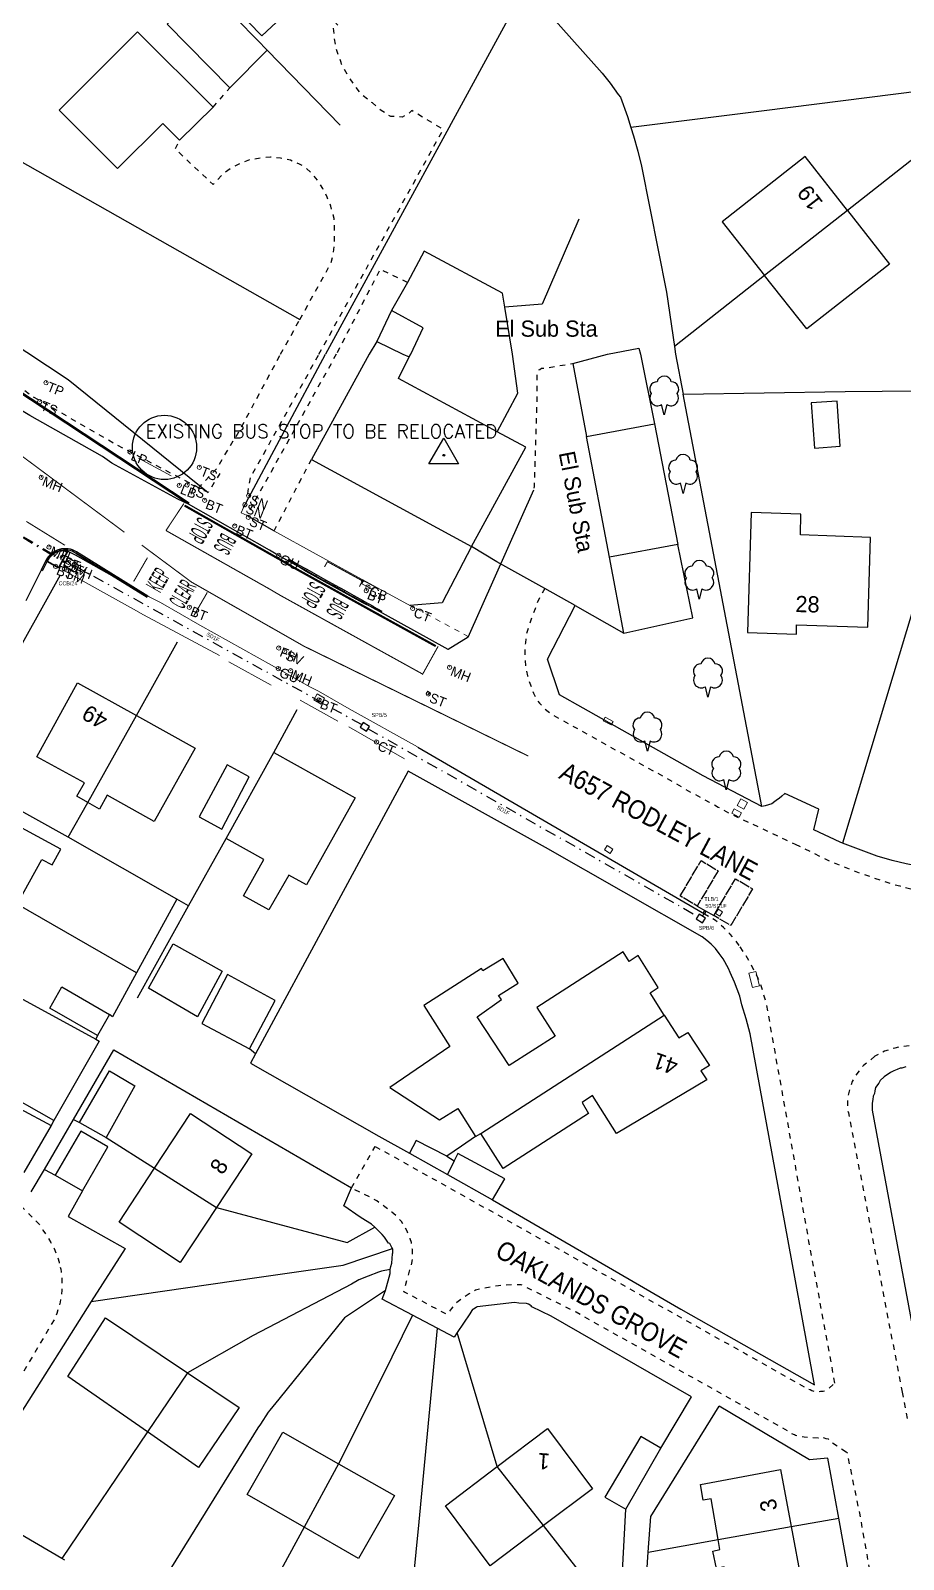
# Model space of a CAD drawing. Extents: x 421500 to 422711, y 436000 to 437000.
# Drawn here: x 422025 to 422105.8, y 436388.5 to 436530 of the extents above; entities that cross this region are included whole.
import ezdxf
from ezdxf.enums import TextEntityAlignment as Align

# ---------------------------------------------------------------- set-up
doc = ezdxf.new("R2010")
doc.units = 0
for name, pattern in [('1004', [6, 4, -2]), ('1009', [0.9, 0.6, -0.3]), ('1025', [2, 1, -1]), ('10251', [2, 1, 0, 1]), ('1060', [1, 1, 0]), ('716709-ExBase$0$BLIP', [1, 0.5, -0.5]), ('716709-ExBase$0$OS-DASHEDLINE', [1, 0.5, -0.5]), ('XREF UTC_716709_AJB_1b$0$DASHDOT1', [2, 1, -0.5, 0, -0.5]), ('XREF UTC_716709_AJB_1b$0$SDLoops', [2, 1, 0, 1])]:
    doc.linetypes.add(name, pattern=pattern)
doc.layers.get('0').update_dxf_attribs({"color": 210})
for name, color, linetype in [('00-BUS-NOTES', 2, 'Continuous'), ('716709-ExBase$0$OS-Join', 8, 'Continuous'), ('716709-ExBase$0$OS-LINE_0001_BLG_OUTLINE', 7, 'Continuous'), ('716709-ExBase$0$OS-LINE_0021_ROAD_OR_TRACK', 8, '716709-ExBase$0$OS-DASHEDLINE'), ('716709-ExBase$0$OS-LINE_0030_BLG_DIVISION', 8, 'Continuous'), ('716709-ExBase$0$OS-LINE_0030_OBSTRUCTING_FEAT', 8, 'Continuous'), ('716709-ExBase$0$OS-LINE_0032_PATH_OR_EDGE', 8, '716709-ExBase$0$OS-DASHEDLINE'), ('716709-ExBase$0$OS-PT_0025_TRIANGULATN_PILLAR', 8, 'Continuous'), ('716709-ExBase$0$OS-PT_0373_POSN_NONCONIFER_TR', 8, 'Continuous'), ('716709-ExBase$0$OS-TEXT_BUILDING_OR_STRUCTURE', 4, 'Continuous'), ('716709-ExBase$0$OS-TEXT_MANMADE_SURFACE', 4, 'Continuous'), ('716709-ExBase$0$OS-TEXT_ROAD_NAME', 7, 'Continuous'), ('716709-ExBase$0$XC-LCCCarriageway', 251, 'Continuous'), ('716709-ExBase$0$XC-LCCVerges', 251, '716709-ExBase$0$BLIP'), ('Lines', 1, 'Continuous'), ('Lines_yel', 3, 'Continuous'), ('Pr-Bus stop', 1, 'Continuous'), ('Pr-Edging', 7, 'Continuous'), ('Pr-Kerb', 2, 'Continuous'), ('Pr-KerbEdge', 8, 'Continuous'), ('Pr-Shelter', 4, 'Continuous'), ('Pr-Tactiles', 4, 'Continuous'), ('XREF UTC_716709_AJB_1b$0$du-UTCBOX', 42, 'Continuous'), ('XREF UTC_716709_AJB_1b$0$du-UTCDUCT-C1', 42, 'XREF UTC_716709_AJB_1b$0$DASHDOT1'), ('XREF UTC_716709_AJB_1b$0$du-UTCDUCT-F1', 42, 'XREF UTC_716709_AJB_1b$0$DASHDOT1'), ('XREF UTC_716709_AJB_1b$0$du-UTCTEXT', 42, 'Continuous'), ('XREF UTC_716709_AJB_1b$0$loops', 3, 'Continuous')]:
    doc.layers.add(name, color=color, linetype=linetype)
for name, color, linetype, lineweight in [('716709-ExBase$0$LCCBuildings (All)', 7, 'Continuous', 0), ('716709-ExBase$0$LCCPoint Features', 8, 'Continuous', 0), ('716709-ExBase$0$LCCVerges Footpaths and Tracks', 8, '716709-ExBase$0$BLIP', 0), ('716709-ExBase$0$LCCWalls', 4, 'Continuous', 0), ('716709-ExBase$1$LCCCarriageway Channels', 8, 'Continuous', 0)]:
    doc.layers.add(name, color=color, linetype=linetype, lineweight=lineweight)
doc.styles.add('716709-ExBase$0$Romans', font='romans.shx', dxfattribs={"width": 0.9})
doc.styles.add('716709-ExBase$0$Standard', font='romans.shx')
doc.styles.add('716709-ExBase$0$Style-WORKING', font='WORKING.shx')
doc.styles.add('RDMARKP', font='rdmarkp')
doc.styles.get("Standard").update_dxf_attribs({"font": 'romans.shx'})
doc.styles.add('White 1.6m Text Normal', font='RDMARKP.shx', dxfattribs={"height": 1.6})
doc.styles.add('XREF UTC_716709_AJB_1b$0$Standard', font='txt')

# ---------------------------------------------------------------- blocks, each defined once
blk = doc.blocks.new('kbb')
at = {"layer": 'Pr-KerbEdge'}
for p, q in [((2752.64, 2314.2), (2753.64, 2314.2)), ((2752.64, 2314.2), (2752.64, 2314.01)), ((2752.64, 2314.07), (2753.64, 2314.07)), ((2753.64, 2314.2), (2753.64, 2314.01))]:
    blk.add_line(p, q, dxfattribs=at)
blk = doc.blocks.new('kbb-tr')
at = {"layer": 'Pr-KerbEdge'}
for p, q in [((2753.64, 2314.2), (2753.64, 2314.01)), ((2753.64, 2314.2), (2754.64, 2314.2)), ((2753.64, 2314.07), (2754.64, 2314.07)), ((2754.64, 2314.2), (2754.64, 2314.07))]:
    blk.add_line(p, q, dxfattribs=at)
blk = doc.blocks.new('XREF UTC_716709_AJB_1b$0$TLB')
for p, q in [((-0.1, 0.1), (-0.1, -0.1)), ((0.1, 0.1), (-0.1, 0.1)), ((0.1, -0.1), (0.1, 0.1)), ((-0.1, -0.1), (0.1, -0.1))]:
    blk.add_line(p, q)
blk = doc.blocks.new('XREF UTC_716709_AJB_1b$0$CCB')
for p, q in [((-0.4125, 0.4125), (-0.4125, -0.4125)), ((0.4125, 0.4125), (-0.4125, 0.4125)), ((0.4125, -0.4125), (0.4125, 0.4125)), ((-0.4125, -0.4125), (0.4125, -0.4125))]:
    blk.add_line(p, q)
blk = doc.blocks.new('XREF UTC_716709_AJB_1b$0$SPB')
for p, q in [((0.35, 0.26), (-0.35, 0.26)), ((-0.35, 0.26), (-0.35, -0.26))]:
    blk.add_line(p, q)
for points in [[(0.35, -0.26), (0.35, 0.26)], [(-0.35, -0.26), (0.35, -0.26)]]:
    blk.add_lwpolyline(points)
blk = doc.blocks.new('XREF UTC_716709_AJB_1b$0$e_tag')
blk.add_line((-0.5, -0.7), (0.5, 0.7))
blk = doc.blocks.new('716709-ExBase$0$OS-NONCONIFEROUS TREE')
at = {"linetype": 'Continuous'}
for p, q in [((0, -1.6), (-0.2, -0.8)), ((0.2, -0.8), (0, -1.6))]:
    blk.add_line(p, q, dxfattribs=at)
for centre, radius, start, end in [((0, 0.84), 0.56, 10.8441, 169.1559), ((-0.57, 0.4), 0.55, 88.1339, 218.2222), ((-0.51, -0.29), 0.6, 144.748, 301.112), ((0.51, -0.29), 0.6, 238.888, 35.252), ((0.57, 0.4), 0.55, 321.7778, 91.8661)]:
    blk.add_arc(centre, radius, start, end, dxfattribs=at)
blk = doc.blocks.new('716709-ExBase$0$OS-TRIANGULATION STATION')
at = {"linetype": 'Continuous', "flags": 128}
blk.add_lwpolyline([(0, -0.794), (-1.375, -0.794), (0, 1.588), (1.375, -0.794), (0, -0.794)], dxfattribs=at)
at = {"linetype": 'Continuous'}
blk.add_circle((0, 0), 0.0875, dxfattribs=at)
blk = doc.blocks.new('716709-ExBase$0$MSL1')
at = {"color": 0, "linetype": 'ByBlock', "lineweight": -2, "flags": 128}
blk.add_lwpolyline([(0, 0), (0, 1), (0.5, 1), (1, 0.5), (1, -0.5), (0.5, -1), (-0.5, -1), (-1, -0.5), (-1, 0.5), (-0.5, 1), (0, 1)], dxfattribs=at)

msp = doc.modelspace()

# ---------------------------------------------------------------- hatches: boundary and pattern name
at = {"layer": 'Pr-Bus stop'}
h = msp.add_hatch(color=256, dxfattribs=at)
edge = h.paths.add_edge_path()
edge.add_arc((422055.73, 436479.03), 0.15, -28.6994, 331.3006)
h = msp.add_hatch(color=256, dxfattribs=at)
edge = h.paths.add_edge_path()
edge.add_arc((422055.73, 436479.03), 0.15, -28.6994, 331.3006)

# ---------------------------------------------------------------- linework, layer by layer
at = {"layer": '00-BUS-NOTES', "color": 11}
msp.add_circle((422037.4, 436491.38), 2.97, dxfattribs=at)
at = {"layer": '716709-ExBase$0$LCCBuildings (All)', "flags": 128}
msp.add_lwpolyline([(422035.01, 436490.38), (422038.03, 436488.74)], dxfattribs=at)
msp.add_lwpolyline([(422035.01, 436490.38), (422038.03, 436488.74)], dxfattribs=at)
at = {"layer": '716709-ExBase$0$LCCPoint Features'}
for points in [[(422056.69, 436478.22, 0), (422056.84, 436478.51, 0), (422055.82, 436479.04, 0), (422055.66, 436478.75, 0), (422056.69, 436478.22, 0)], [(422051.52, 436468.57, 0), (422051.21, 436468.01, 0), (422051.91, 436467.63, 0), (422052.21, 436468.19, 0), (422051.52, 436468.57, 0)], [(422061.76, 436468.83, 0), (422061.63, 436468.62, 0), (422061.84, 436468.48, 0), (422061.98, 436468.7, 0), (422061.76, 436468.83, 0)], [(422078.74, 436465.7, 0), (422078.92, 436466.03, 0), (422078.18, 436466.42, 0), (422078, 436466.09, 0), (422078.74, 436465.7, 0)], [(422090.11, 436457.94, 0), (422089.9, 436457.55, 0), (422090.59, 436457.17, 0), (422090.8, 436457.57, 0), (422090.11, 436457.94, 0)], [(422090.74, 436458.87, 0), (422090.4, 436458.25, 0), (422091.01, 436457.92, 0), (422091.35, 436458.53, 0), (422090.74, 436458.87, 0)], [(422078.36, 436454.54, 0), (422078.11, 436454.14, 0), (422078.65, 436453.81, 0), (422078.9, 436454.21, 0), (422078.36, 436454.54, 0)], [(422088.81, 436448.01, 0), (422089.04, 436448.4, 0), (422088.64, 436448.64, 0), (422088.41, 436448.25, 0), (422088.81, 436448.01, 0)], [(422092.14, 436442.89, 0), (422091.47, 436442.72, 0), (422091.81, 436441.39, 0), (422092.48, 436441.56, 0), (422092.14, 436442.89, 0)]]:
    msp.add_polyline3d(points, dxfattribs=at)
at = {"layer": '716709-ExBase$0$LCCVerges Footpaths and Tracks', "flags": 128}
msp.add_lwpolyline([(422060.71, 436476.46), (422065.46, 436473.91)], dxfattribs=at)
msp.add_lwpolyline([(422060.71, 436476.46), (422065.46, 436473.91)], dxfattribs=at)
at = {"layer": '716709-ExBase$0$LCCWalls', "flags": 128}
for points in [[(422045.04, 436485.09), (422044.51, 436485.33), (422044.73, 436485.82)], [(422045.04, 436485.09), (422044.51, 436485.33), (422044.73, 436485.82)], [(422060.57, 436476.51), (422055.36, 436479.35), (422047.52, 436483.67)], [(422060.57, 436476.51), (422055.36, 436479.35), (422047.52, 436483.67)], [(422042.48, 436472.13), (422035.45, 436475.9), (422034.55, 436476.4), (422027.93, 436480.09)], [(422042.48, 436472.13), (422035.45, 436475.9), (422034.55, 436476.4), (422027.93, 436480.09)], [(422047.29, 436469.39), (422043.37, 436471.54)], [(422047.29, 436469.39), (422043.37, 436471.54)], [(422053.46, 436466.06), (422049.95, 436468)], [(422053.46, 436466.06), (422049.95, 436468)], [(422059.61, 436462.57), (422054.46, 436465.52)], [(422059.61, 436462.57), (422054.46, 436465.52)]]:
    msp.add_lwpolyline(points, dxfattribs=at)
at = {"layer": '716709-ExBase$0$OS-Join', "flags": 128}
for points in [[(422044.73, 436485.82), (422052.3, 436500)], [(422065.5, 436473.83), (422071.6, 436487.45)], [(422045.04, 436485.09), (422047.55, 436483.65)], [(422026.44, 436480.94), (422024.58, 436477.17)], [(422060.84, 436463.65), (422087.75, 436448)]]:
    msp.add_lwpolyline(points, dxfattribs=at)
at = {"layer": '716709-ExBase$0$OS-LINE_0001_BLG_OUTLINE'}
for p, q in [((422041.9, 436522.85), (422038.8, 436519.8)), ((422057.05, 436501.17), (422056.35, 436500)), ((422057.05, 436501.17), (422059.45, 436500)), ((422056.35, 436500), (422051, 436490.25)), ((422059.45, 436500), (422060.05, 436499.75)), ((422076.45, 436492.4), (422082.75, 436493.55)), ((422082.75, 436493.55), (422084.9, 436482.4)), ((422078.6, 436481.22), (422076.45, 436492.4)), ((422051, 436490.25), (422065.82, 436482.22)), ((422084.9, 436482.4), (422078.6, 436481.22)), ((422043.1, 436455.2), (422047.52, 436463.15)), ((422066.2, 436427.6), (422066.67, 436427.9)), ((422095.39, 436391.52), (422096.35, 436386.4))]:
    msp.add_line(p, q, dxfattribs=at)
at = {"layer": '716709-ExBase$0$OS-LINE_0001_BLG_OUTLINE', "flags": 128}
for points in [[(422041.9, 436522.85), (422034.9, 436529.85), (422027.65, 436522.6), (422033.05, 436517.2), (422037.25, 436521.35), (422038.8, 436519.8)], [(422100.62, 436513.3), (422096.7, 436518.3), (422089, 436512.25), (422092.94, 436507.28)], [(422100.62, 436513.3), (422104.5, 436508.35), (422096.85, 436502.35), (422092.94, 436507.28)], [(422068.19, 436492.83), (422059.05, 436497.75), (422060.05, 436499.75)], [(422065.82, 436482.22), (422070.85, 436491.4), (422068.19, 436492.83)], [(422102.5, 436474.75), (422102.75, 436483.05), (422096.25, 436483.3), (422096.3, 436485.2), (422091.7, 436485.35), (422091.35, 436474.25), (422095.9, 436474.1), (422095.9, 436474.95), (422102.5, 436474.75)], [(422030.31, 436458.53), (422029.3, 436459.1), (422030, 436460.35), (422025.6, 436462.75), (422029.35, 436469.6), (422034.81, 436466.57)], [(422034.81, 436466.57), (422040.25, 436463.55), (422036.45, 436456.75), (422032.1, 436459.2), (422031.4, 436457.9), (422030.31, 436458.53)], [(422047.52, 436463.15), (422055.05, 436458.95), (422050.55, 436450.9), (422048.9, 436451.8), (422047.05, 436448.6), (422044.7, 436449.9), (422046.6, 436453.25), (422043.1, 436455.2)], [(422023.78, 436449.11), (422026.05, 436453.25), (422027, 436452.75), (422027.8, 436454.2), (422020.95, 436457.9), (422017.99, 436452.43)], [(422083.66, 436438.85), (422082.35, 436440.9), (422083.1, 436441.4), (422081.25, 436444.35), (422080.4, 436443.8), (422079.85, 436444.7), (422071.85, 436439.55), (422073.55, 436436.9), (422069.3, 436434.2), (422066.35, 436438.7), (422068.6, 436440.3), (422068.3, 436440.65), (422070.15, 436441.8), (422068.75, 436444.1), (422066.85, 436442.95), (422066.75, 436443.15), (422061.4, 436439.75), (422063.8, 436435.95), (422058.25, 436432.15), (422062.85, 436429.15), (422064.55, 436430.2), (422066.2, 436427.6)], [(422083.66, 436438.85), (422085, 436436.75), (422085.85, 436437.25), (422087.85, 436434.2), (422087.05, 436433.7), (422087.6, 436432.85), (422079.25, 436427.9), (422077, 436431.4), (422076.05, 436430.75), (422076.65, 436429.75), (422068.75, 436424.65), (422066.67, 436427.9)], [(422036.48, 436424.7), (422039.8, 436429.75), (422045.5, 436426), (422042.22, 436421.05)], [(422042.22, 436421.05), (422038.85, 436415.95), (422033.2, 436419.7), (422036.48, 436424.7)], [(422035.82, 436400.28), (422028.45, 436405.4), (422031.95, 436410.85), (422039.52, 436405.76)], [(422039.52, 436405.76), (422044.3, 436402.55), (422040.55, 436397), (422035.82, 436400.28)], [(422050.32, 436391.46), (422045.05, 436394.5), (422048.35, 436400.25), (422053.51, 436397.33)], [(422068.2, 436397.08), (422072.85, 436400.6), (422077, 436395), (422072.49, 436391.61)], [(422053.51, 436397.33), (422058.7, 436394.4), (422055.35, 436388.55), (422050.32, 436391.46)], [(422072.49, 436391.61), (422067.55, 436387.9), (422063.4, 436393.45), (422068.2, 436397.08)], [(422088.64, 436390.31), (422088, 436394.1), (422087.25, 436393.95), (422087, 436395.4), (422094.4, 436396.8), (422095.39, 436391.52)], [(422089.7, 436385.21), (422089.2, 436387.8), (422088.5, 436387.65), (422088.15, 436389.25), (422088.8, 436389.4), (422088.64, 436390.31)]]:
    msp.add_lwpolyline(points, dxfattribs=at)
at = {"layer": '716709-ExBase$0$OS-LINE_0021_ROAD_OR_TRACK'}
msp.add_line((422054.7, 436422.85), (422056.9, 436426.7), dxfattribs=at)
at = {"layer": '716709-ExBase$0$OS-LINE_0021_ROAD_OR_TRACK', "flags": 128}
for points in [[(422072.61, 436478.31), (422072.2, 436477.65), (422071.85, 436476.9), (422071.7, 436476.45), (422071.4, 436475.7), (422070.9, 436474.1), (422070.8, 436473.3), (422070.75, 436472.65), (422070.75, 436472.05), (422070.85, 436470.85), (422071, 436470.25), (422071.15, 436469.75), (422071.55, 436468.65), (422071.8, 436468.15), (422072.1, 436467.7), (422072.6, 436467.2), (422072.9, 436466.95), (422073.2, 436466.75), (422073.3, 436466.65), (422084.8, 436460.25), (422086.15, 436459.45), (422086.45, 436459.3), (422087.8, 436458.55), (422088.65, 436458.1), (422089.85, 436457.45), (422094.85, 436455.1), (422095.77, 436454.66)], [(422095.77, 436454.66), (422099.2, 436453), (422101.75, 436452), (422104.55, 436451.05), (422105.45, 436450.8), (422107.65, 436450.2), (422109.95, 436449.7), (422110.65, 436449.55), (422111.22, 436449.48)], [(422090.6, 436445.3), (422090.3, 436445.7), (422089.75, 436446.35), (422089.15, 436446.95), (422088.75, 436447.3), (422088.4, 436447.6), (422087.95, 436447.9), (422087.75, 436448)], [(422099.45, 436404.8), (422097.05, 436417.9), (422093.1, 436440), (422092.85, 436440.8), (422092.6, 436441.65), (422092.35, 436442.25), (422091.95, 436443), (422091.55, 436443.8), (422091.05, 436444.6), (422090.6, 436445.3)], [(422135.47, 436420.97), (422120.65, 436429.3), (422109.05, 436435.65), (422108.55, 436435.8), (422108.05, 436435.9), (422107.6, 436436), (422106.4, 436436), (422105.4, 436435.9), (422105, 436435.8), (422104.5, 436435.65), (422104.05, 436435.5), (422103.6, 436435.3), (422103.15, 436435.05)], [(422001, 436434.8), (422001.05, 436434.7), (422001.05, 436434.5), (422001.1, 436434.4), (422001.2, 436434.35), (422001.25, 436434.25), (422001.55, 436433.85), (422001.65, 436433.75), (422003, 436433), (422005.55, 436431.55), (422018.5, 436424.3), (422023.25, 436421.8), (422023.8, 436421.4), (422024.3, 436421), (422024.8, 436420.55), (422024.85, 436420.45), (422025.8, 436419.5), (422026.15, 436418.95), (422026.55, 436418.4), (422026.9, 436417.8), (422027.2, 436417.25), (422027.45, 436416.6), (422027.65, 436416), (422027.76, 436415.52)], [(422103.15, 436435.05), (422102.45, 436434.45), (422102.1, 436434.2), (422102, 436434.1), (422101.75, 436433.8), (422101.25, 436433.1), (422101.05, 436432.7), (422100.9, 436432.3), (422100.8, 436431.95), (422100.6, 436431.15), (422100.6, 436430.3), (422100.65, 436430), (422100.7, 436429.8), (422105.67, 436403.97)], [(422056.9, 436426.7), (422073, 436417.7), (422091.2, 436407.5), (422096.8, 436404.35), (422096.95, 436404.25), (422097.15, 436404.2), (422097.3, 436404.1), (422097.5, 436404.05), (422097.7, 436404.05), (422097.9, 436404), (422098.1, 436404.05), (422098.35, 436404.05), (422098.55, 436404.1), (422098.7, 436404.15), (422099.45, 436404.8)], [(422100.49, 436398.42), (422099, 436399.4), (422098.95, 436399.5), (422098.85, 436399.6), (422098.65, 436399.65), (422098.5, 436399.7), (422098.3, 436399.75), (422098.15, 436399.7), (422097.9, 436399.7), (422096.6, 436399.8), (422096.3, 436399.85), (422095.8, 436399.95), (422095.7, 436400), (422095.45, 436400.1), (422095.25, 436400.2), (422095.1, 436400.35), (422075.5, 436411.35), (422070.4, 436413.9), (422069.85, 436413.9), (422068.8, 436413.85), (422068.3, 436413.8), (422067.65, 436413.7), (422066.9, 436413.55), (422066.2, 436413.4), (422065.6, 436413.05), (422065.05, 436412.7), (422064.45, 436412.25), (422063.95, 436411.7), (422063.55, 436411.15), (422059.55, 436413.25), (422060.2, 436415.6), (422060.3, 436415.9), (422060.35, 436416.3), (422060.35, 436417.15), (422060.3, 436417.5), (422060.25, 436417.8), (422060.15, 436418.15), (422059.85, 436418.85), (422059.7, 436419.15), (422059.5, 436419.45), (422059.35, 436419.75), (422058.8, 436420.3), (422058.45, 436420.6), (422058.15, 436420.85), (422057.8, 436421.1), (422057.6, 436421.25), (422057.05, 436421.65), (422056.7, 436421.85), (422054.7, 436422.85)], [(422027.76, 436415.52), (422027.8, 436415.35), (422027.85, 436415.1), (422027.9, 436414.5), (422027.9, 436413.4), (422027.85, 436412.85), (422027.75, 436412.3), (422027.6, 436411.75), (422027.45, 436411.25), (422027.25, 436410.75), (422024.7, 436406.45), (422019.23, 436397.47)], [(422105.67, 436403.97), (422106.15, 436401.5), (422106.22, 436401.11)], [(422113.25, 436319.95), (422113.35, 436320.05), (422113.55, 436320.2), (422113.7, 436320.35), (422113.85, 436320.55), (422113.95, 436320.75), (422114.1, 436320.95), (422114.3, 436321.35), (422114.45, 436322.1), (422114.45, 436322.8), (422112.35, 436333.95), (422105.35, 436372.5), (422101.75, 436392.75), (422100.6, 436398.35), (422100.49, 436398.42)]]:
    msp.add_lwpolyline(points, dxfattribs=at)
at = {"layer": '716709-ExBase$0$OS-LINE_0030_BLG_DIVISION'}
for p, q in [((422100.62, 436513.3), (422092.94, 436507.28)), ((422030.31, 436458.53), (422034.81, 436466.57)), ((422066.67, 436427.9), (422083.66, 436438.85)), ((422036.48, 436424.7), (422042.22, 436421.05)), ((422039.52, 436405.76), (422035.82, 436400.28)), ((422053.51, 436397.33), (422050.32, 436391.46)), ((422072.49, 436391.61), (422068.2, 436397.08)), ((422088.64, 436390.31), (422095.39, 436391.52))]:
    msp.add_line(p, q, dxfattribs=at)
at = {"layer": '716709-ExBase$0$OS-LINE_0030_OBSTRUCTING_FEAT'}
for p, q in [((422041.18, 436534), (422046.02, 436529.05)), ((422070.75, 436533.9), (422052.3, 436500)), ((422049.95, 436532.8), (422046.4, 436529.45)), ((422046.02, 436529.05), (422046.92, 436528.13)), ((422043.45, 436524.65), (422046.92, 436528.13)), ((422046.92, 436528.13), (422053.65, 436521.2)), ((422016.84, 436521.97), (422049.93, 436503.22)), ((422107.25, 436518.5), (422100.62, 436513.3)), ((422059.9, 436506.63), (422058.4, 436504.05)), ((422092.94, 436507.28), (422084.59, 436500.73)), ((422058.4, 436504.05), (422057.05, 436501.17)), ((422069.6, 436500), (422068.91, 436504.35)), ((422084.59, 436500.73), (422084.7, 436500)), ((422060.05, 436499.75), (422060.2, 436500)), ((422075.2, 436499.15), (422078.4, 436500)), ((422075.2, 436499.15), (422076.45, 436492.4)), ((422081.45, 436500), (422082.75, 436493.55)), ((422084.7, 436500), (422085.4, 436496.32)), ((422092.7, 436458.15), (422085.4, 436496.32)), ((422068.17, 436480.8), (422065.82, 436482.22)), ((422072.61, 436478.31), (422068.17, 436480.8)), ((422079.9, 436474.2), (422078.6, 436481.22)), ((422075.4, 436476.75), (422072.61, 436478.31)), ((422075.4, 436476.75), (422079.9, 436474.2)), ((422034.81, 436466.57), (422038.62, 436473.39)), ((422047.52, 436463.15), (422049.67, 436467.14)), ((422028.5, 436455.3), (422017.61, 436461.37)), ((422059.94, 436461.43), (422045.83, 436435.28)), ((422028.5, 436455.3), (422030.31, 436458.53)), ((422038.54, 436449.58), (422028.5, 436455.3)), ((422039.63, 436448.96), (422043.1, 436455.2)), ((422038.54, 436449.58), (422034.82, 436442.76)), ((422039.63, 436448.96), (422038.54, 436449.58)), ((422034.82, 436442.76), (422023.78, 436449.11)), ((422034.9, 436440.45), (422039.63, 436448.96)), ((422010.17, 436447.97), (422031.04, 436436.62)), ((422032.32, 436438.9), (422031.2, 436436.95)), ((422031.2, 436436.95), (422031.04, 436436.62)), ((422027.17, 436429.09), (422016.04, 436435.38)), ((422045.83, 436435.28), (422045.27, 436435.72)), ((422026.92, 436428.63), (422024.39, 436424.27)), ((422026.3, 436424.55), (422028.97, 436429.19)), ((422027.17, 436429.09), (422026.92, 436428.63)), ((422028.97, 436429.19), (422029.55, 436428.9)), ((422029.55, 436428.9), (422032, 436427.53)), ((422032, 436427.53), (422036.48, 436424.7)), ((422057.25, 436427.65), (422060.07, 436426.08)), ((422060.07, 436426.08), (422063.58, 436424.11)), ((422063.52, 436425.8), (422064.2, 436425.35)), ((422025.05, 436422.5), (422026.3, 436424.55)), ((422026.3, 436424.55), (422027.28, 436424.05)), ((422027.28, 436424.05), (422029.82, 436422.58)), ((422064.2, 436425.35), (422063.58, 436424.11)), ((422063.58, 436424.11), (422067.77, 436421.75)), ((422062.65, 436409.87), (422060.36, 436411.07)), ((422068.2, 436397.08), (422064.49, 436409.49)), ((422083.33, 436398.78), (422086.17, 436403.51)), ((422035.82, 436400.28), (422027.91, 436388.57)), ((422080.1, 436393.12), (422083.33, 436398.78)), ((422027.91, 436388.57), (422018.71, 436393.91)), ((422050.32, 436391.46), (422043.75, 436379.4)), ((422079.4, 436382.79), (422072.49, 436391.61)), ((422095.39, 436391.52), (422099.81, 436392.31)), ((422100.74, 436387.19), (422099.81, 436392.31)), ((422082.18, 436389.16), (422088.64, 436390.31)), ((422081.83, 436383.8), (422082.18, 436389.16)), ((422028.19, 436388.41), (422027.91, 436388.57))]:
    msp.add_line(p, q, dxfattribs=at)
at = {"layer": '716709-ExBase$0$OS-LINE_0030_OBSTRUCTING_FEAT', "flags": 128}
for points in [[(422049.95, 436532.8), (422046.2, 436536.75), (422042.65, 436533.35), (422046.4, 436529.45)], [(422041.18, 436534), (422037.65, 436530.55), (422043.45, 436524.65)], [(422070.75, 436533.9), (422073.3, 436531.15), (422077.9, 436526), (422078.65, 436525.1), (422079.4, 436524.05), (422079.6, 436523.8), (422080.25, 436522), (422080.56, 436520.99)], [(422107.27, 436524.35), (422092.89, 436522.54), (422080.56, 436520.99)], [(422080.56, 436520.99), (422080.8, 436520.2), (422081.2, 436518.8), (422081.55, 436517.4), (422083.85, 436505.75), (422084.59, 436500.73)], [(422075.75, 436512.5), (422072.35, 436504.65), (422068.91, 436504.35)], [(422068.91, 436504.35), (422068.7, 436505.65), (422061.45, 436509.55), (422059.9, 436506.63)], [(422060.2, 436500), (422061.35, 436502.45), (422058.4, 436504.05)], [(422078.4, 436500), (422081.3, 436500.55), (422081.45, 436500)], [(422068.19, 436492.83), (422070.1, 436496.4), (422069.6, 436500)], [(422085.4, 436496.32), (422100.4, 436496.55), (422110.7, 436496.65)], [(422112.86, 436496.67), (422106.75, 436476.65), (422100.15, 436454.77)], [(422097.25, 436495.5), (422097.55, 436491.3), (422099.95, 436491.5), (422099.65, 436495.65), (422097.25, 436495.5)], [(422065.82, 436482.22), (422063.1, 436477), (422060.12, 436476.75)], [(422079.9, 436474.2), (422086.3, 436475.6), (422084.9, 436482.4)], [(422027.75, 436479.55), (422017.61, 436461.37)], [(422092.7, 436458.15), (422087.25, 436461), (422076.15, 436467.25), (422073.95, 436468.5), (422072.85, 436471.8), (422075.4, 436476.75)], [(422043.2, 436462), (422040.6, 436457.2), (422042.7, 436456.05), (422045.25, 436460.9), (422043.2, 436462)], [(422089.76, 436442.78), (422089.6, 436443.15), (422089.1, 436444.05), (422088.75, 436444.55), (422088.4, 436445), (422088, 436445.4), (422087.6, 436445.75), (422087.15, 436446.1), (422072.65, 436454.35), (422059.94, 436461.43)], [(422100.15, 436454.77), (422099.95, 436454.85), (422097.5, 436456), (422097.95, 436457.9), (422094.8, 436459.35), (422094.55, 436459.1), (422094.3, 436458.9), (422094.15, 436458.8), (422093.9, 436458.6), (422093.6, 436458.4), (422093, 436458.2), (422092.7, 436458.15)], [(422119.84, 436450.17), (422118.25, 436450.45), (422115.25, 436451.05), (422113.5, 436451.3), (422110.65, 436451.9), (422108.55, 436452.35), (422106.05, 436452.85), (422104.75, 436453.15), (422103.35, 436453.55), (422100.15, 436454.77)], [(422040.45, 436438.7), (422035.92, 436441.34), (422038.2, 436445.45), (422042.75, 436442.9), (422040.45, 436438.7)], [(422034.82, 436442.76), (422032.6, 436438.7), (422032.32, 436438.9)], [(422045.27, 436435.72), (422047.65, 436440.2), (422043.25, 436442.6), (422040.86, 436438.07), (422045.27, 436435.72)], [(422067.77, 436421.75), (422085.2, 436411.65), (422097.55, 436404.65), (422095.75, 436414.6), (422091.6, 436437.1), (422091.25, 436438.5), (422090.85, 436439.8), (422090.65, 436440.6), (422090.15, 436441.9), (422089.76, 436442.78)], [(422031.2, 436436.95), (422026.8, 436439.5), (422027.9, 436441.45), (422032.32, 436438.9)], [(422031.04, 436436.62), (422031.35, 436436.45), (422027.17, 436429.09)], [(422028.97, 436429.19), (422032.7, 436435.65), (422054.7, 436422.85)], [(422045.83, 436435.28), (422045.35, 436434.4), (422057.25, 436427.65)], [(422106, 436434.05), (422105.65, 436433.95), (422105.5, 436433.95), (422105.2, 436433.8), (422104.9, 436433.7), (422104.6, 436433.55), (422104, 436433.15), (422103.65, 436432.8), (422103.5, 436432.55), (422103.2, 436432.15), (422103.15, 436431.85), (422103.1, 436431.6), (422103, 436431.35), (422102.95, 436431.05), (422102.9, 436430.7), (422102.9, 436430.05), (422106.8, 436408.95)], [(422029.55, 436428.9), (422032.3, 436433.7), (422034.65, 436432.3), (422032, 436427.53)], [(422021.5, 436425.93), (422024.04, 436430.18), (422026.92, 436428.63)], [(422029.82, 436422.58), (422032.15, 436426.65), (422029.65, 436428.1), (422027.28, 436424.05)], [(422063.52, 436425.8), (422060.7, 436427.25), (422060.07, 436426.08)], [(422066.2, 436427.6), (422064.88, 436426.72), (422063.52, 436425.8)], [(422067.77, 436421.75), (422068.9, 436423.7), (422064.55, 436426.05), (422064.2, 436425.35)], [(422029.82, 436422.58), (422028.5, 436420.2), (422033.75, 436417.25), (422030.63, 436412.34)], [(422056.86, 436419.21), (422056.55, 436419.5), (422056, 436419.85), (422055.5, 436420.15), (422054, 436421.2), (422054.7, 436422.85)], [(422042.22, 436421.05), (422054.3, 436417.8), (422056.86, 436419.21)], [(422058.5, 436417.25), (422058.45, 436417.35), (422058.25, 436417.7), (422058.15, 436417.75), (422057.75, 436418.3), (422057.55, 436418.55), (422056.86, 436419.21)], [(422030.63, 436412.34), (422046.15, 436414.6), (422053.95, 436415.7), (422058.5, 436417.25)], [(422058.3, 436415.3), (422058.35, 436415.6), (422058.45, 436415.9), (422058.5, 436416.75), (422058.55, 436416.85), (422058.55, 436417.15), (422058.5, 436417.25)], [(422058.3, 436415.3), (422057.5, 436415.15), (422057.2, 436415.05), (422056.25, 436414.7), (422055.4, 436414.35), (422054.7, 436413.95), (422045.6, 436409.2), (422039.52, 436405.76)], [(422057.85, 436413.35), (422058.3, 436414.95), (422058.3, 436415.3)], [(422057.85, 436413.35), (422054.05, 436410.85), (422048, 436403.3), (422047.15, 436402.3), (422047, 436402.1), (422046.3, 436401), (422046.05, 436400.65), (422035.74, 436384.04)], [(422060.36, 436411.07), (422057.55, 436412.55), (422057.85, 436413.35)], [(422030.63, 436412.34), (422024.1, 436402.05), (422018.71, 436393.91)], [(422086.17, 436403.51), (422073.2, 436411), (422071.4, 436411.85), (422071.35, 436411.95), (422071.25, 436412), (422071.1, 436412.1), (422070.9, 436412.15), (422070.2, 436412.2), (422069.8, 436412.25), (422066.35, 436411.85), (422066.25, 436411.8), (422066, 436411.65), (422065.9, 436411.6), (422065.85, 436411.5), (422065.65, 436411.2), (422064.49, 436409.49)], [(422060.36, 436411.07), (422057.5, 436405.25), (422053.51, 436397.33)], [(422062.65, 436409.87), (422060.95, 436391.95), (422059.32, 436375.44)], [(422064.49, 436409.49), (422064.2, 436409.05), (422062.65, 436409.87)], [(422082.18, 436389.16), (422082.4, 436392.45), (422088.73, 436402.65)], [(422099.81, 436392.31), (422098.8, 436397.85), (422097.1, 436397.7), (422088.73, 436402.65)], [(422083.33, 436398.78), (422081.5, 436399.85), (422078.15, 436394.25), (422080.1, 436393.12)], [(422079.4, 436382.79), (422079.75, 436386.8), (422080.1, 436393.12)]]:
    msp.add_lwpolyline(points, dxfattribs=at)
at = {"layer": '716709-ExBase$0$OS-LINE_0032_PATH_OR_EDGE'}
for p, q in [((422041.9, 436522.85), (422043.45, 436524.65)), ((422048.15, 436500), (422049.93, 436503.22)), ((422053.3, 436500), (422045.03, 436485.1)), ((422047.55, 436483.65), (422051, 436490.25))]:
    msp.add_line(p, q, dxfattribs=at)
at = {"layer": '716709-ExBase$0$OS-LINE_0032_PATH_OR_EDGE', "flags": 128}
for points in [[(422051.7, 436500), (422059.88, 436514.79), (422063.2, 436520.8), (422060.3, 436522.55), (422059.9, 436522.2), (422059.4, 436521.95), (422058.35, 436522), (422057.45, 436522.55), (422056.65, 436523.25), (422056.55, 436523.3), (422055.7, 436524), (422055, 436524.85), (422054.35, 436525.85), (422053.8, 436526.85), (422053.75, 436527), (422053.35, 436528.1), (422053.15, 436529.2), (422053.05, 436530.2), (422053.45, 436530.45), (422052.3, 436531.65)], [(422049.93, 436503.22), (422052.8, 436508.4), (422053.05, 436509.4), (422053.15, 436510.45), (422053.15, 436511.45), (422053.1, 436512.55), (422053, 436512.9), (422052.8, 436513.7), (422052.45, 436514.55), (422052.05, 436515.35), (422051.6, 436516.05), (422051.05, 436516.75), (422050.4, 436517.3), (422049.9, 436517.6), (422049.05, 436517.95), (422048.15, 436518.15), (422047.2, 436518.25), (422046.3, 436518.15), (422045.35, 436518), (422044.55, 436517.7), (422043.7, 436517.3), (422042.9, 436516.75), (422042.25, 436516.1), (422041.9, 436515.7), (422038.4, 436519), (422038.8, 436519.8)], [(422059.9, 436506.63), (422057.35, 436507.85), (422053.3, 436500)], [(422040.5, 436487.6), (422040.7, 436487.75), (422042.25, 436489.45), (422044.3, 436492.85), (422047.15, 436498.15), (422048.15, 436500)], [(422045.11, 436487.07), (422045.35, 436488.55), (422051.7, 436500)], [(422071.62, 436487.6), (422071.65, 436487.75), (422071.9, 436495.95), (422071.9, 436498.3), (422072, 436498.45), (422072.05, 436498.55), (422072.15, 436498.6), (422072.3, 436498.7), (422072.5, 436498.7), (422075.2, 436499.15)]]:
    msp.add_lwpolyline(points, dxfattribs=at)
at = {"layer": '716709-ExBase$0$XC-LCCCarriageway', "flags": 128}
for points in [[(422039.62, 436486.12), (422038.64, 436486.59), (422032.54, 436489.92), (422031.68, 436490.55), (422024.94, 436494.33), (422017.59, 436498.68), (422008.65, 436504.44), (422006.28, 436506.59), (422004.38, 436509.16), (422003.01, 436512.05), (422002.29, 436515.45), (422002.31, 436518.93), (422002.84, 436522.35), (422003.78, 436525.45), (422005.14, 436528.39), (422006.72, 436531.21)], [(422065.5, 436473.83), (422063.66, 436472.69), (422054.69, 436477.65), (422047.89, 436481.42), (422047.12, 436481.88), (422039.62, 436486.12), (422038.64, 436486.59), (422032.54, 436489.92), (422031.68, 436490.55), (422024.94, 436494.33), (422017.59, 436498.68), (422008.65, 436504.44), (422006.28, 436506.59), (422004.38, 436509.16), (422003.01, 436512.05), (422002.29, 436515.45), (422002.31, 436518.93), (422002.84, 436522.35), (422003.78, 436525.45), (422005.14, 436528.39), (422006.72, 436531.21)], [(422039.62, 436486.12), (422038.64, 436486.59), (422032.54, 436489.92), (422031.68, 436490.55), (422024.94, 436494.33), (422017.59, 436498.68), (422008.65, 436504.44), (422006.28, 436506.59), (422004.38, 436509.16), (422003.01, 436512.05), (422002.29, 436515.45), (422002.31, 436518.93), (422002.84, 436522.35), (422003.78, 436525.45), (422005.14, 436528.39), (422006.72, 436531.21)], [(422035.86, 436477.62), (422035.38, 436477.89), (422034.46, 436478.42), (422029.17, 436481.41), (422028.37, 436481.8), (422027.48, 436481.76), (422026.88, 436481.45), (422026.44, 436480.94)]]:
    msp.add_lwpolyline(points, dxfattribs=at)
at = {"layer": '716709-ExBase$0$XC-LCCVerges', "flags": 128}
for points in [[(422042.54, 436488.98), (422041.43, 436487.2), (422032.61, 436491.81), (422025.21, 436496.09), (422021.78, 436498.45), (422018.47, 436500.99), (422016, 436502.93), (422013.6, 436504.97), (422011.53, 436507.35), (422010.3, 436509.28), (422009.29, 436511.33), (422008.62, 436513.52), (422008.4, 436516.08), (422008.65, 436518.64), (422009.15, 436521.16), (422010.33, 436524.89), (422011.99, 436528.43), (422014.02, 436531.76), (422016.42, 436534.83), (422021.5, 436539.67), (422032.07, 436547.46), (422038.32, 436551.89), (422045.17, 436556.93), (422052.21, 436562.32), (422061.12, 436569.2), (422061.96, 436569.17), (422064.12, 436566.72), (422065.45, 436565.03), (422067.11, 436562.9)], [(422042.54, 436488.98), (422041.43, 436487.2), (422032.61, 436491.81), (422025.21, 436496.09), (422021.78, 436498.45), (422018.47, 436500.99), (422016, 436502.93), (422013.6, 436504.97), (422011.53, 436507.35), (422010.3, 436509.28), (422009.29, 436511.33), (422008.62, 436513.52), (422008.4, 436516.08), (422008.65, 436518.64), (422009.15, 436521.16), (422010.33, 436524.89), (422011.99, 436528.43), (422014.02, 436531.76), (422016.42, 436534.83), (422021.5, 436539.67), (422032.07, 436547.46), (422038.32, 436551.89), (422045.17, 436556.93), (422052.21, 436562.32), (422061.12, 436569.2), (422061.96, 436569.17), (422062.11, 436569)]]:
    msp.add_lwpolyline(points, dxfattribs=at)
at = {"layer": '716709-ExBase$1$LCCCarriageway Channels', "flags": 128}
for points in [[(422065.5, 436473.83), (422063.66, 436472.69), (422054.69, 436477.65), (422047.89, 436481.42), (422047.12, 436481.88), (422039.62, 436486.12)], [(422065.5, 436473.83), (422063.66, 436472.69), (422054.69, 436477.65), (422047.89, 436481.42), (422047.12, 436481.88), (422039.62, 436486.12)], [(422060.82, 436463.66), (422054.48, 436467.2), (422051.65, 436468.83), (422050.86, 436469.22), (422048.19, 436470.73), (422047.32, 436471.23), (422040.66, 436474.94), (422037.03, 436477.02), (422036.22, 436477.43), (422035.38, 436477.89), (422034.46, 436478.42), (422029.17, 436481.41), (422028.37, 436481.8), (422027.48, 436481.76), (422026.88, 436481.45), (422026.44, 436480.94)], [(422060.82, 436463.66), (422054.48, 436467.2), (422051.65, 436468.83), (422050.86, 436469.22), (422048.19, 436470.73), (422047.32, 436471.23), (422040.66, 436474.94), (422037.03, 436477.02), (422036.22, 436477.43), (422035.86, 436477.62)]]:
    msp.add_lwpolyline(points, dxfattribs=at)
at = {"layer": 'Lines', "linetype": '1004', "const_width": 0.1, "flags": 128}
for points in [[(422020.85, 436493.08), (422033.69, 436483.53)], [(422071.07, 436462.82), (422050.32, 436472.98), (422039.9, 436478.92), (422035.3, 436482.34)]]:
    msp.add_lwpolyline(points, dxfattribs=at)
at = {"layer": 'Lines', "linetype": '1009', "const_width": 0.1, "flags": 128}
msp.add_lwpolyline([(422024.62, 436484.53), (422028.19, 436482.32)], dxfattribs=at)
at = {"layer": 'Lines', "linetype": '1060', "const_width": 0.1, "flags": 128}
for points in [[(422035.83, 436481.18), (422034.55, 436478.97)], [(422041.37, 436477.97), (422040.09, 436475.76)]]:
    msp.add_lwpolyline(points, dxfattribs=at)
at = {"layer": 'Lines_yel', "linetype": '1025', "const_width": 0.1, "flags": 128}
for points in [[(422037.54, 436483.69), (422039.2, 436486.19)], [(422037.54, 436483.69), (422039.5, 436482.58), (422047.08, 436478.3), (422048.1, 436477.7), (422055.13, 436473.81), (422061.3, 436470.4)], [(422061.27, 436470.35), (422062.73, 436472.98)]]:
    msp.add_lwpolyline(points, dxfattribs=at)
at = {"layer": 'Lines_yel', "linetype": '10251', "const_width": 0.2}
msp.add_lwpolyline([(422039.26, 436486), (422040.99, 436485.02), (422048.5, 436480.77), (422049.51, 436480.18), (422056.51, 436476.3), (422062.51, 436472.99)], dxfattribs=at)
at = {"layer": 'Pr-Edging', "flags": 128}
msp.add_lwpolyline([(422015.03, 436533.76), (422015.36, 436533.43), (422014.71, 436532.78), (422014.39, 436533.11, 0.004735), (422012.99, 436531.66, 0.404434), (422013.23, 436508.72), (422013.73, 436508.21, 0.052241), (422018.8, 436504.04), (422028.49, 436497.65), (422041.43, 436487.2)], format="xyb", dxfattribs=at)
at = {"layer": 'Pr-Kerb', "flags": 128}
for points in [[(422039.62, 436486.12), (422016.88, 436501.12, -0.052241), (422011.24, 436505.75), (422010.73, 436506.26, -0.404434), (422010.45, 436534.07, -0.049838), (422026.94, 436548.32), (422053.02, 436566.67, 0.005602), (422055.1, 436568.17), (422082.57, 436588.44, 0.01839), (422089.14, 436593.67, 0.008127), (422104.07, 436606.91, 0.021753), (422111.1, 436613.93), (422145.31, 436651.25), (422166.48, 436675.24)], [(422035.86, 436477.62), (422029.27, 436481.71, 0.442051), (422026.42, 436480.9), (422026, 436480.05), (422026, 436480.05)]]:
    msp.add_lwpolyline(points, format="xyb", dxfattribs=at)
for points in [[(422049.66, 436480.44), (422048.87, 436480.9)], [(422056.66, 436476.57), (422055.75, 436477), (422050.51, 436479.91), (422049.49, 436480.55)], [(422056.66, 436476.57), (422057.46, 436476.12)]]:
    msp.add_lwpolyline(points, dxfattribs=at)
at = {"layer": 'Pr-KerbEdge'}
for p, q in [((422025.2, 436495.63), (422025.27, 436495.73)), ((422028.11, 436481.88), (422028.1, 436482.01)), ((422026.52, 436480.82), (422026.41, 436480.87)), ((422029, 436481.85), (422028.95, 436481.73)), ((422048.87, 436480.9), (422048.93, 436481.01)), ((422026, 436480.05), (422026.12, 436480)), ((422057.46, 436476.12), (422057.52, 436476.23))]:
    msp.add_line(p, q, dxfattribs=at)
at = {"layer": 'Pr-KerbEdge', "flags": 128}
for points in [[(422039.69, 436486.22), (422016.95, 436501.22, -0.052241), (422011.33, 436505.84), (422010.82, 436506.35, -0.404434), (422010.54, 436533.98, -0.049838), (422027.01, 436548.22), (422053.09, 436566.57, 0.005602), (422055.17, 436568.07), (422082.65, 436588.34, 0.01839), (422089.23, 436593.58, 0.008127), (422104.15, 436606.82, 0.021753), (422111.19, 436613.85), (422145.41, 436651.16), (422166.58, 436675.16)], [(422035.79, 436477.52), (422029.2, 436481.6, 0.442051), (422026.53, 436480.84), (422026.12, 436480), (422026.12, 436480)]]:
    msp.add_lwpolyline(points, format="xyb", dxfattribs=at)
for points in [[(422028.11, 436481.88), (422028.43, 436481.7), (422027.6, 436480.21), (422026.52, 436480.82)], [(422049.72, 436480.55), (422048.93, 436481.01)], [(422056.72, 436476.67), (422057.52, 436476.23)]]:
    msp.add_lwpolyline(points, dxfattribs=at)
at = {"layer": 'Pr-KerbEdge'}
msp.add_arc((422086.92, 436454.96), 118.12, 133.7321, 133.7321, dxfattribs=at)
at = {"layer": 'Pr-Shelter', "const_width": 0.1, "flags": 128}
for points in [[(422052.21, 436480.32), (422052.5, 436480.84)], [(422052.48, 436480.81), (422055.73, 436479.03), (422055.44, 436478.5)], [(422052.66, 436480.71), (422052.66, 436480.71), (422055.73, 436479.03), (422055.73, 436479.03)]]:
    msp.add_lwpolyline(points, dxfattribs=at)
at = {"layer": 'Pr-Tactiles', "flags": 128}
msp.add_lwpolyline([(422028.02, 436481.87), (422028.37, 436481.68), (422027.59, 436480.28), (422026.54, 436480.86, -0.253293), (422028.02, 436481.87, -0.253293)], format="xyb", close=True, dxfattribs=at)
msp.add_lwpolyline([(422029.2, 436481.6), (422035.79, 436477.52)], dxfattribs=at)
at = {"layer": 'XREF UTC_716709_AJB_1b$0$du-UTCDUCT-C1', "flags": 128}
for points in [[(422018.91, 436486.28), (422028.2, 436480.71)], [(422018.96, 436486.36), (422028.25, 436480.79)]]:
    msp.add_lwpolyline(points, dxfattribs=at)
at = {"layer": 'XREF UTC_716709_AJB_1b$0$du-UTCDUCT-F1', "flags": 128}
for points in [[(422029.01, 436480.47), (422055.67, 436465.73)], [(422056.25, 436465.35), (422086.75, 436447.99)], [(422087.33, 436448.26), (422087.19, 436448)]]:
    msp.add_lwpolyline(points, dxfattribs=at)
at = {"layer": 'XREF UTC_716709_AJB_1b$0$loops'}
for p, q in [((422086.7, 436448.94), (422088.24, 436448.07)), ((422087.47, 436448.5), (422087.43, 436448.43))]:
    msp.add_line(p, q, dxfattribs=at)
at = {"layer": 'XREF UTC_716709_AJB_1b$0$loops', "linetype": 'XREF UTC_716709_AJB_1b$0$SDLoops', "flags": 128}
for points in [[(422085.13, 436449.87), (422087.07, 436453.14), (422088.64, 436452.2), (422086.7, 436448.94)], [(422088.24, 436448.07), (422090.25, 436451.46), (422091.83, 436450.53), (422089.81, 436447.13)]]:
    msp.add_lwpolyline(points, close=True, dxfattribs=at)

# ---------------------------------------------------------------- block references
at = {"layer": '716709-ExBase$0$LCCPoint Features', "xscale": 0.18, "yscale": 0.18, "zscale": 0.18, "rotation": 338.5807557840462}
for p in [(422026.44, 436497.36), (422026.44, 436497.36), (422025.86, 436495.6), (422025.86, 436495.6), (422034.21, 436490.97), (422034.21, 436490.97), (422040.63, 436489.54), (422040.63, 436489.54), (422025.99, 436488.61), (422025.99, 436488.61), (422038.77, 436487.87), (422038.77, 436487.87), (422039.5, 436487.9), (422039.5, 436487.9), (422041.12, 436486.49), (422041.12, 436486.49), (422044.84, 436486.09), (422044.84, 436486.09), (422045.19, 436486.91), (422045.19, 436486.91), (422045.17, 436484.91), (422045.17, 436484.91), (422043.91, 436484.11), (422043.91, 436484.11), (422026.71, 436482.15), (422026.71, 436482.15), (422027.32, 436480.37), (422027.32, 436480.37), (422027.96, 436481.21), (422027.96, 436481.21), (422028.49, 436480.76), (422028.49, 436480.76), (422029, 436480.47), (422029, 436480.47), (422047.97, 436481.39), (422047.97, 436481.39), (422028.13, 436480.12), (422028.13, 436480.12), (422056.07, 436478.12), (422056.07, 436478.12), (422056.23, 436478.47), (422056.23, 436478.47), (422039.71, 436476.58), (422039.71, 436476.58), (422060.37, 436476.48), (422060.37, 436476.48), (422047.98, 436472.81), (422047.98, 436472.81), (422048.52, 436472.49), (422048.52, 436472.49), (422047.93, 436470.92), (422047.93, 436470.92), (422049.08, 436470.71), (422049.08, 436470.71), (422063.79, 436471.04), (422063.79, 436471.04), (422051.7, 436468.02), (422051.7, 436468.02), (422061.83, 436468.57), (422061.83, 436468.57), (422057.03, 436464.13), (422057.03, 436464.13)]:
    msp.add_blockref('716709-ExBase$0$MSL1', p, dxfattribs=at)
at = {"layer": '716709-ExBase$0$OS-PT_0025_TRIANGULATN_PILLAR'}
msp.add_blockref('716709-ExBase$0$OS-TRIANGULATION STATION', (422063.25, 436490.65), dxfattribs=at)
at = {"layer": '716709-ExBase$0$OS-PT_0373_POSN_NONCONIFER_TR', "xscale": 1.2, "yscale": 1.2}
for p in [(422083.65, 436496.3), (422085.4, 436489.05), (422086.9, 436479.25), (422087.7, 436470.2), (422082.1, 436465.2), (422089.4, 436461.6)]:
    msp.add_blockref('716709-ExBase$0$OS-NONCONIFEROUS TREE', p, dxfattribs=at)
at = {"layer": 'Pr-Kerb', "xscale": -1}
for name, p, rotation in [('kbb-tr', (423337.01, 433121.02), 330.9994298885602), ('kbb', (423337.03, 433121.03), 330.9998877868242), ('kbb', (423337.91, 433120.54), 330.9998877868242), ('kbb', (423338.78, 433120.06), 330.9998877868242), ('kbb', (423339.66, 433119.57), 330.9998877868242), ('kbb', (423340.53, 433119.09), 330.9998877868242), ('kbb', (423341.39, 433118.6), 330.9996588649176)]:
    msp.add_blockref(name, p, dxfattribs=dict(at, rotation=rotation))
at = {"layer": 'Pr-Kerb', "rotation": 330.999658810436}
msp.add_blockref('kbb-tr', (418525.5, 435788.13), dxfattribs=at)
at = {"layer": 'XREF UTC_716709_AJB_1b$0$du-UTCBOX', "color": 24, "rotation": 334.0571834569025}
msp.add_blockref('XREF UTC_716709_AJB_1b$0$CCB', (422028.62, 436480.61), dxfattribs=at)
at = {"layer": 'XREF UTC_716709_AJB_1b$0$du-UTCBOX', "color": 5, "rotation": 328.0049181720516}
msp.add_blockref('XREF UTC_716709_AJB_1b$0$SPB', (422055.95, 436465.52), dxfattribs=at)
at = {"layer": 'XREF UTC_716709_AJB_1b$0$du-UTCBOX', "color": 6, "rotation": 328.8251584110874}
msp.add_blockref('XREF UTC_716709_AJB_1b$0$SPB', (422087.04, 436447.79), dxfattribs=at)
at = {"layer": 'XREF UTC_716709_AJB_1b$0$du-UTCBOX', "color": 1, "rotation": 330.1039494622733}
msp.add_blockref('XREF UTC_716709_AJB_1b$0$TLB', (422087.38, 436448.35), dxfattribs=at)
at = {"layer": 'XREF UTC_716709_AJB_1b$0$du-UTCTEXT', "xscale": 0.01, "yscale": 0.01, "rotation": 329.0720401242708}
msp.add_blockref('XREF UTC_716709_AJB_1b$0$e_tag', (422028.25, 436480.79), dxfattribs=at)

# ---------------------------------------------------------------- texts
at = {"layer": '00-BUS-NOTES'}
msp.add_text('EXISTING BUS STOP TO BE RELOCATED', height=1.25, dxfattribs=at).set_placement((422035.64, 436492.25))
at = {"layer": '716709-ExBase$0$LCCPoint Features', "style": '716709-ExBase$0$Style-WORKING'}
for s, p in [('TP', (422026.77, 436497.47)), ('TP', (422026.77, 436497.47)), ('TS', (422026.19, 436495.71)), ('TS', (422026.19, 436495.71)), ('LP', (422034.54, 436491.08)), ('LP', (422034.54, 436491.08)), ('TS', (422040.97, 436489.65)), ('TS', (422040.97, 436489.65)), ('MH', (422026.33, 436488.72)), ('MH', (422026.33, 436488.72)), ('LB', (422039.11, 436487.98)), ('LB', (422039.11, 436487.98)), ('TS', (422039.84, 436488.01)), ('TS', (422039.84, 436488.01)), ('BT', (422041.45, 436486.6)), ('BT', (422041.45, 436486.6)), ('SN', (422045.52, 436487.02)), ('SN', (422045.52, 436487.02)), ('SN', (422045.17, 436486.2)), ('SN', (422045.17, 436486.2)), ('ST', (422045.5, 436485.02)), ('ST', (422045.5, 436485.02)), ('BT', (422044.25, 436484.22)), ('BT', (422044.25, 436484.22)), ('MH', (422027.04, 436482.26)), ('MH', (422027.04, 436482.26)), ('ST', (422028.29, 436481.32)), ('ST', (422028.29, 436481.32)), ('SV', (422028.82, 436480.87)), ('SV', (422028.82, 436480.87)), ('GU', (422048.3, 436481.51)), ('GU', (422048.3, 436481.51)), ('BT', (422027.65, 436480.49)), ('BT', (422027.65, 436480.49)), ('SM', (422028.46, 436480.23)), ('SM', (422028.46, 436480.23)), ('FH', (422029.34, 436480.58)), ('FH', (422029.34, 436480.58)), ('BT', (422056.41, 436478.23)), ('BT', (422056.41, 436478.23)), ('CB', (422056.57, 436478.58)), ('CB', (422056.57, 436478.58)), ('BT', (422040.04, 436476.69)), ('BT', (422040.04, 436476.69)), ('CT', (422060.7, 436476.59)), ('CT', (422060.7, 436476.59)), ('FH', (422048.32, 436472.92)), ('FH', (422048.32, 436472.92)), ('SV', (422048.86, 436472.61)), ('SV', (422048.86, 436472.61)), ('GU', (422048.27, 436471.03)), ('GU', (422048.27, 436471.03)), ('MH', (422049.42, 436470.82)), ('MH', (422049.42, 436470.82)), ('MH', (422064.12, 436471.15)), ('MH', (422064.12, 436471.15)), ('BT', (422052.04, 436468.13)), ('BT', (422052.04, 436468.13)), ('ST', (422062.16, 436468.69)), ('ST', (422062.16, 436468.69)), ('CT', (422057.37, 436464.24)), ('CT', (422057.37, 436464.24))]:
    msp.add_text(s, height=0.9, rotation=338.5808, dxfattribs=at).set_placement(p, align=Align.TOP_LEFT)
at = {"layer": '716709-ExBase$0$OS-TEXT_BUILDING_OR_STRUCTURE', "char_height": 1.5, "style": '716709-ExBase$0$Standard'}
for s, insert, width, attachment_point, rotation in [('{\\fHeledd|b0|i0|c0|p34;19}', (422097.75, 436514.95), 3, 8, 127.5), ('{\\fHeledd|b0|i0|c0|p34;El Sub Sta}', (422076.25, 436486.5), 12.4167, 2, 280.9), ('{\\fHeledd|b0|i0|c0|p34;28}', (422096.9, 436476.1), 3, 8, 358.8), ('{\\fHeledd|b0|i0|c0|p34;49}', (422031.35, 436467.1), 3, 8, 150.2), ('{\\fHeledd|b0|i0|c0|p34;41}', (422084, 436435.05), 3, 8, 161), ('{\\fHeledd|b0|i0|c0|p34;8}', (422043.1, 436424.45), 1.5, 8, 58), ('{\\fHeledd|b0|i0|c0|p34;1}', (422072.55, 436398.3), 1.5, 8, 176), ('{\\fHeledd|b0|i0|c0|p34;3}', (422094.05, 436393.65), 1.5, 8, 101.4)]:
    msp.add_mtext(s, dxfattribs=dict(at, insert=insert, width=width, attachment_point=attachment_point, rotation=rotation))
at = {"layer": '716709-ExBase$0$OS-TEXT_MANMADE_SURFACE', "insert": (422072.75, 436501.6), "char_height": 1.5, "width": 12.4167, "attachment_point": 8, "style": '716709-ExBase$0$Standard'}
msp.add_mtext('{\\fHeledd|b0|i0|c0|p34;El Sub Sta}', dxfattribs=at)
at = {"layer": '716709-ExBase$0$OS-TEXT_ROAD_NAME', "char_height": 1.75, "attachment_point": 5, "style": '716709-ExBase$0$Romans'}
for s, insert, width, rotation in [('{\\fHeledd|b0|i0|c0|p34;A657 RODLEY LANE}', (422083.13, 436456.78), 36.4739, 331.8), ('{\\fHeledd|b0|i0|c0|p34;OAKLANDS GROVE}', (422076.9, 436412.55), 34.1676, 330.9)]:
    msp.add_mtext(s, dxfattribs=dict(at, insert=insert, width=width, rotation=rotation))
at = {"layer": 'Lines', "style": 'White 1.6m Text Normal', "width": 0.35}
for s, p in [('KEEP', (422037.52, 436478.72)), ('CLEAR', (422039.77, 436477.42))]:
    msp.add_text(s, height=1.6, rotation=59.9386, dxfattribs=at).set_placement(p, align=Align.CENTER)
at = {"layer": 'Lines_yel', "linetype": 'Continuous', "style": 'RDMARKP', "width": 0.38}
for s, p in [('STOP', (422040.02, 436484.05)), ('BUS', (422042.29, 436482.81)), ('STOP', (422050.44, 436478.1)), ('BUS', (422052.71, 436476.85))]:
    msp.add_text(s, height=1.6, rotation=241.3006, dxfattribs=at).set_placement(p, align=Align.CENTER)
at = {"layer": 'XREF UTC_716709_AJB_1b$0$du-UTCTEXT', "style": 'XREF UTC_716709_AJB_1b$0$Standard'}
for s, p in [('CCB/24', (422027.6, 436478.62)), ('SPB/5', (422056.57, 436466.44)), ('TLB/1', (422087.36, 436449.41)), ('50/SD1F', (422087.46, 436448.78)), ('SPB/6', (422086.85, 436446.74))]:
    msp.add_text(s, height=0.36, dxfattribs=at).set_placement(p)
for rotation, p in [(331.065, (422041.24, 436473.98)), (330.367, (422068.11, 436457.96))]:
    msp.add_text('SD1F', height=0.36, rotation=rotation, dxfattribs=at).set_placement(p)

doc.saveas('drawing.dxf')
